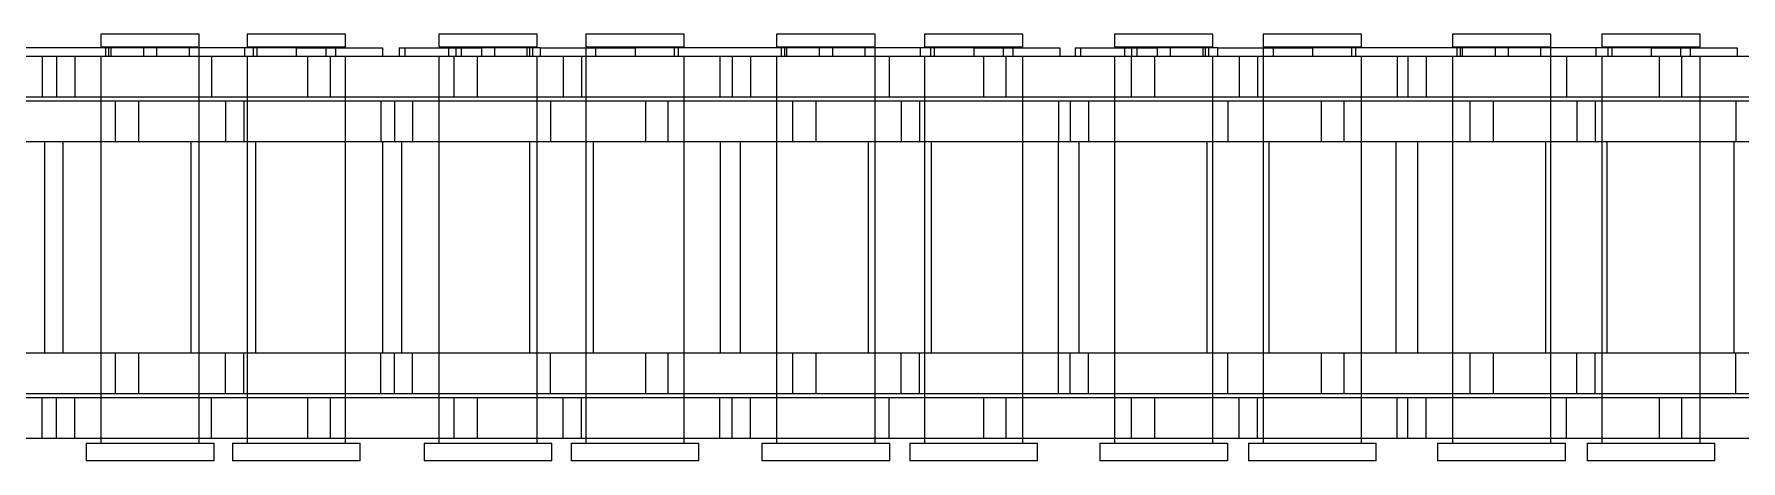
# Model space of a CAD drawing. Header units: metres. Extents: x 0 to 21025, y 0 to 14850.
# Drawn here: x 2212.8 to 2276.8, y 9293.4 to 9309.4 of the extents above; entities that cross this region are included whole.
import ezdxf

# ---------------------------------------------------------------- set-up
doc = ezdxf.new("R2010")
doc.units = ezdxf.units.M
doc.header["$LTSCALE"] = 25
doc.linetypes.add('HIDDEN2', pattern=[4.7625, 3.175, -1.5875])
doc.layers.add('ST1', color=7, linetype='HIDDEN2')

msp = doc.modelspace()

# ---------------------------------------------------------------- linework, layer by layer
at = {"layer": 'ST1'}
for p, q in [((2222.679, 9308.873), (2209.979, 9308.873)), ((2219.04, 9309.384), (2215.35, 9309.384)), ((2215.35, 9309.384), (2215.35, 9308.91)), ((2215.35, 9308.91), (2219.036, 9308.91)), ((2215.519, 9308.873), (2215.519, 9308.541)), ((2215.641, 9308.873), (2215.641, 9308.541)), ((2215.719, 9308.91), (2215.719, 9308.541)), ((2216.951, 9308.873), (2216.951, 9308.541)), ((2217.439, 9308.873), (2217.439, 9308.541)), ((2218.671, 9308.541), (2218.671, 9308.91)), ((2219.036, 9308.91), (2219.04, 9308.91)), ((2219.04, 9308.91), (2219.04, 9309.384)), ((2219.04, 9307.021), (2219.04, 9308.873)), ((2220.747, 9308.541), (2220.747, 9308.873)), ((2224.524, 9309.384), (2220.834, 9309.384)), ((2220.834, 9309.384), (2220.834, 9308.91)), ((2220.834, 9308.91), (2224.524, 9308.91)), ((2221.06, 9308.873), (2221.06, 9308.541)), ((2221.203, 9308.91), (2221.203, 9308.541)), ((2222.679, 9308.873), (2222.679, 9308.541)), ((2222.679, 9308.873), (2225.91, 9308.873)), ((2223.786, 9308.873), (2223.786, 9308.541)), ((2224.155, 9308.541), (2224.155, 9308.91)), ((2224.524, 9308.91), (2224.524, 9309.384)), ((2225.91, 9308.873), (2225.91, 9308.541)), ((2226.541, 9308.873), (2226.541, 9308.541)), ((2226.541, 9308.873), (2229.621, 9308.873)), ((2226.744, 9308.873), (2226.744, 9308.541)), ((2231.71, 9309.384), (2228.02, 9309.384)), ((2228.02, 9309.384), (2228.02, 9308.91)), ((2228.02, 9308.91), (2231.706, 9308.91)), ((2228.389, 9308.91), (2228.389, 9308.541)), ((2228.66, 9308.873), (2228.66, 9308.541)), ((2228.862, 9308.873), (2228.862, 9308.541)), ((2229.621, 9308.873), (2229.621, 9308.541)), ((2231.827, 9308.873), (2229.621, 9308.873)), ((2230.109, 9308.873), (2230.109, 9308.541)), ((2231.341, 9308.541), (2231.341, 9308.91)), ((2231.42, 9308.873), (2231.42, 9308.541)), ((2231.541, 9308.873), (2231.541, 9308.541)), ((2231.706, 9308.91), (2231.71, 9308.91)), ((2231.71, 9308.91), (2231.71, 9309.384)), ((2231.827, 9308.873), (2235.379, 9308.873)), ((2231.827, 9308.873), (2231.827, 9308.541)), ((2237.224, 9309.384), (2233.534, 9309.384)), ((2233.534, 9309.384), (2233.534, 9308.91)), ((2233.534, 9308.91), (2237.224, 9308.91)), ((2233.534, 9308.873), (2233.534, 9307.021)), ((2233.903, 9308.91), (2233.903, 9308.541)), ((2235.379, 9308.873), (2235.379, 9308.541)), ((2248.079, 9308.873), (2235.379, 9308.873)), ((2236.855, 9308.541), (2236.855, 9308.91)), ((2236.998, 9308.873), (2236.998, 9308.541)), ((2237.224, 9308.91), (2237.224, 9309.384)), ((2244.38, 9309.384), (2240.69, 9309.384)), ((2240.69, 9309.384), (2240.69, 9308.91)), ((2240.69, 9308.91), (2244.376, 9308.91)), ((2240.859, 9308.873), (2240.859, 9308.541)), ((2240.981, 9308.873), (2240.981, 9308.541)), ((2241.059, 9308.91), (2241.059, 9308.541)), ((2242.291, 9308.873), (2242.291, 9308.541)), ((2242.779, 9308.873), (2242.779, 9308.541)), ((2244.011, 9308.541), (2244.011, 9308.91)), ((2244.376, 9308.91), (2244.38, 9308.91)), ((2244.38, 9308.91), (2244.38, 9309.384)), ((2244.38, 9307.021), (2244.38, 9308.873)), ((2246.087, 9308.541), (2246.087, 9308.873)), ((2249.924, 9309.384), (2246.234, 9309.384)), ((2246.234, 9309.384), (2246.234, 9308.91)), ((2246.234, 9308.91), (2249.924, 9308.91)), ((2246.46, 9308.873), (2246.46, 9308.541)), ((2246.603, 9308.91), (2246.603, 9308.541)), ((2248.079, 9308.873), (2248.079, 9308.541)), ((2248.079, 9308.873), (2251.31, 9308.873)), ((2249.186, 9308.873), (2249.186, 9308.541)), ((2249.555, 9308.541), (2249.555, 9308.91)), ((2249.924, 9308.91), (2249.924, 9309.384)), ((2251.31, 9308.873), (2251.31, 9308.541)), ((2251.881, 9308.873), (2251.881, 9308.541)), ((2251.881, 9308.873), (2254.961, 9308.873)), ((2252.084, 9308.873), (2252.084, 9308.541)), ((2257.05, 9309.384), (2253.36, 9309.384)), ((2253.36, 9309.384), (2253.36, 9308.91)), ((2253.36, 9308.91), (2257.046, 9308.91)), ((2253.729, 9308.91), (2253.729, 9308.541)), ((2254, 9308.873), (2254, 9308.541)), ((2254.202, 9308.873), (2254.202, 9308.541)), ((2254.961, 9308.873), (2254.961, 9308.541)), ((2257.227, 9308.873), (2254.961, 9308.873)), ((2255.449, 9308.873), (2255.449, 9308.541)), ((2256.681, 9308.541), (2256.681, 9308.91)), ((2256.76, 9308.873), (2256.76, 9308.541)), ((2256.881, 9308.873), (2256.881, 9308.541)), ((2257.046, 9308.91), (2257.05, 9308.91)), ((2257.05, 9308.91), (2257.05, 9309.384)), ((2257.227, 9308.873), (2260.779, 9308.873)), ((2257.227, 9308.873), (2257.227, 9308.541)), ((2262.624, 9309.384), (2258.934, 9309.384)), ((2258.934, 9309.384), (2258.934, 9308.91)), ((2258.934, 9308.91), (2262.624, 9308.91)), ((2258.934, 9308.873), (2258.934, 9307.021)), ((2259.303, 9308.91), (2259.303, 9308.541)), ((2260.779, 9308.873), (2260.779, 9308.541)), ((2273.479, 9308.873), (2260.779, 9308.873)), ((2262.255, 9308.541), (2262.255, 9308.91)), ((2262.398, 9308.873), (2262.398, 9308.541)), ((2262.624, 9308.91), (2262.624, 9309.384)), ((2269.72, 9309.384), (2266.03, 9309.384)), ((2266.03, 9309.384), (2266.03, 9308.91)), ((2266.03, 9308.91), (2269.716, 9308.91)), ((2266.199, 9308.873), (2266.199, 9308.541)), ((2266.321, 9308.873), (2266.321, 9308.541)), ((2266.399, 9308.91), (2266.399, 9308.541)), ((2267.631, 9308.873), (2267.631, 9308.541)), ((2268.119, 9308.873), (2268.119, 9308.541)), ((2269.351, 9308.541), (2269.351, 9308.91)), ((2269.716, 9308.91), (2269.72, 9308.91)), ((2269.72, 9308.91), (2269.72, 9309.384)), ((2269.72, 9307.021), (2269.72, 9308.873)), ((2271.427, 9308.541), (2271.427, 9308.873)), ((2275.324, 9309.384), (2271.634, 9309.384)), ((2271.634, 9309.384), (2271.634, 9308.91)), ((2271.634, 9308.91), (2275.324, 9308.91)), ((2271.86, 9308.873), (2271.86, 9308.541)), ((2272.003, 9308.91), (2272.003, 9308.541)), ((2273.479, 9308.873), (2273.479, 9308.541)), ((2273.479, 9308.873), (2276.71, 9308.873)), ((2274.586, 9308.873), (2274.586, 9308.541)), ((2274.955, 9308.541), (2274.955, 9308.91)), ((2275.324, 9308.91), (2275.324, 9309.384)), ((2276.71, 9308.873), (2276.71, 9308.541)), ((2213.154, 9308.541), (2204.059, 9308.541)), ((2213.154, 9308.541), (2213.154, 9307.021)), ((2219.504, 9308.541), (2213.154, 9308.541)), ((2213.685, 9308.541), (2213.685, 9307.021)), ((2214.371, 9308.541), (2214.371, 9307.021)), ((2215.35, 9308.541), (2215.35, 9307.021)), ((2215.35, 9308.541), (2215.35, 9294.042)), ((2219.04, 9294.042), (2219.04, 9308.541)), ((2219.504, 9308.541), (2219.504, 9307.021)), ((2228.599, 9308.541), (2219.504, 9308.541)), ((2220.834, 9308.541), (2220.834, 9307.021)), ((2220.834, 9308.541), (2220.834, 9294.042)), ((2223.115, 9307.021), (2223.115, 9308.541)), ((2223.945, 9308.541), (2223.945, 9307.021)), ((2224.524, 9307.021), (2224.524, 9308.541)), ((2224.524, 9294.042), (2224.524, 9308.541)), ((2228.02, 9308.541), (2228.02, 9307.021)), ((2228.02, 9308.541), (2228.02, 9294.042)), ((2229.459, 9308.541), (2228.599, 9308.541)), ((2228.599, 9307.021), (2228.599, 9308.541)), ((2238.554, 9308.541), (2229.459, 9308.541)), ((2229.459, 9308.541), (2229.459, 9307.021)), ((2231.71, 9307.021), (2231.71, 9308.541)), ((2231.71, 9294.042), (2231.71, 9308.541)), ((2232.69, 9308.541), (2232.69, 9307.021)), ((2233.376, 9308.541), (2233.376, 9307.021)), ((2233.534, 9308.541), (2233.534, 9294.042)), ((2237.224, 9307.021), (2237.224, 9308.541)), ((2237.224, 9294.042), (2237.224, 9308.541)), ((2238.554, 9308.541), (2238.554, 9307.021)), ((2244.904, 9308.541), (2238.554, 9308.541)), ((2239.025, 9308.541), (2239.025, 9307.021)), ((2239.711, 9308.541), (2239.711, 9307.021)), ((2240.69, 9308.541), (2240.69, 9307.021)), ((2240.69, 9308.541), (2240.69, 9294.042)), ((2244.38, 9294.042), (2244.38, 9308.541)), ((2244.904, 9308.541), (2244.904, 9307.021)), ((2253.999, 9308.541), (2244.904, 9308.541)), ((2246.234, 9308.541), (2246.234, 9307.021)), ((2246.234, 9308.541), (2246.234, 9294.042)), ((2248.455, 9307.021), (2248.455, 9308.541)), ((2249.285, 9308.541), (2249.285, 9307.021)), ((2249.924, 9307.021), (2249.924, 9308.541)), ((2249.924, 9294.042), (2249.924, 9308.541)), ((2253.36, 9308.541), (2253.36, 9307.021)), ((2253.36, 9308.541), (2253.36, 9294.042)), ((2254.859, 9308.541), (2253.999, 9308.541)), ((2253.999, 9307.021), (2253.999, 9308.541)), ((2263.954, 9308.541), (2254.859, 9308.541)), ((2254.859, 9308.541), (2254.859, 9307.021)), ((2257.05, 9307.021), (2257.05, 9308.541)), ((2257.05, 9294.042), (2257.05, 9308.541)), ((2258.03, 9308.541), (2258.03, 9307.021)), ((2258.716, 9308.541), (2258.716, 9307.021)), ((2258.934, 9308.541), (2258.934, 9294.042)), ((2262.624, 9307.021), (2262.624, 9308.541)), ((2262.624, 9294.042), (2262.624, 9308.541)), ((2263.954, 9308.541), (2263.954, 9307.021)), ((2270.304, 9308.541), (2263.954, 9308.541)), ((2264.365, 9308.541), (2264.365, 9307.021)), ((2265.051, 9308.541), (2265.051, 9307.021)), ((2266.03, 9308.541), (2266.03, 9307.021)), ((2266.03, 9308.541), (2266.03, 9294.042)), ((2269.72, 9294.042), (2269.72, 9308.541)), ((2270.304, 9308.541), (2270.304, 9307.021)), ((2279.399, 9308.541), (2270.304, 9308.541)), ((2271.634, 9308.541), (2271.634, 9307.021)), ((2271.634, 9308.541), (2271.634, 9294.042)), ((2273.795, 9307.021), (2273.795, 9308.541)), ((2274.625, 9308.541), (2274.625, 9307.021)), ((2275.324, 9307.021), (2275.324, 9308.541)), ((2275.324, 9294.042), (2275.324, 9308.541)), ((2213.154, 9307.021), (2204.059, 9307.021)), ((2219.504, 9307.021), (2213.154, 9307.021)), ((2228.599, 9307.021), (2219.504, 9307.021)), ((2229.459, 9307.021), (2228.599, 9307.021)), ((2238.554, 9307.021), (2229.459, 9307.021)), ((2244.904, 9307.021), (2238.554, 9307.021)), ((2253.999, 9307.021), (2244.904, 9307.021)), ((2254.859, 9307.021), (2253.999, 9307.021)), ((2263.954, 9307.021), (2254.859, 9307.021)), ((2270.304, 9307.021), (2263.954, 9307.021)), ((2279.399, 9307.021), (2270.304, 9307.021)), ((2215.899, 9306.869), (2206.804, 9306.869)), ((2215.35, 9306.869), (2215.35, 9305.349)), ((2216.759, 9306.869), (2215.899, 9306.869)), ((2215.899, 9305.349), (2215.899, 9306.869)), ((2225.854, 9306.869), (2216.759, 9306.869)), ((2216.759, 9306.869), (2216.759, 9305.349)), ((2219.04, 9305.349), (2219.04, 9306.869)), ((2220.02, 9306.869), (2220.02, 9305.349)), ((2220.706, 9306.869), (2220.706, 9305.349)), ((2220.834, 9306.869), (2220.834, 9305.349)), ((2224.524, 9305.349), (2224.524, 9306.869)), ((2225.854, 9306.869), (2225.854, 9305.349)), ((2232.204, 9306.869), (2225.854, 9306.869)), ((2226.355, 9306.869), (2226.355, 9305.349)), ((2227.041, 9306.869), (2227.041, 9305.349)), ((2228.02, 9306.869), (2228.02, 9305.349)), ((2231.71, 9305.349), (2231.71, 9306.869)), ((2232.204, 9306.869), (2232.204, 9305.349)), ((2241.299, 9306.869), (2232.204, 9306.869)), ((2233.534, 9306.869), (2233.534, 9305.349)), ((2235.785, 9305.349), (2235.785, 9306.869)), ((2236.615, 9306.869), (2236.615, 9305.349)), ((2237.224, 9305.349), (2237.224, 9306.869)), ((2240.69, 9306.869), (2240.69, 9305.349)), ((2242.159, 9306.869), (2241.299, 9306.869)), ((2241.299, 9305.349), (2241.299, 9306.869)), ((2251.254, 9306.869), (2242.159, 9306.869)), ((2242.159, 9306.869), (2242.159, 9305.349)), ((2244.38, 9305.349), (2244.38, 9306.869)), ((2245.36, 9306.869), (2245.36, 9305.349)), ((2246.046, 9306.869), (2246.046, 9305.349)), ((2246.234, 9306.869), (2246.234, 9305.349)), ((2249.924, 9305.349), (2249.924, 9306.869)), ((2251.254, 9306.869), (2251.254, 9305.349)), ((2257.604, 9306.869), (2251.254, 9306.869)), ((2251.695, 9306.869), (2251.695, 9305.349)), ((2252.381, 9306.869), (2252.381, 9305.349)), ((2253.36, 9306.869), (2253.36, 9305.349)), ((2257.05, 9305.349), (2257.05, 9306.869)), ((2257.604, 9306.869), (2257.604, 9305.349)), ((2266.699, 9306.869), (2257.604, 9306.869)), ((2258.934, 9306.869), (2258.934, 9305.349)), ((2261.125, 9305.349), (2261.125, 9306.869)), ((2261.955, 9306.869), (2261.955, 9305.349)), ((2262.624, 9305.349), (2262.624, 9306.869)), ((2266.03, 9306.869), (2266.03, 9305.349)), ((2267.559, 9306.869), (2266.699, 9306.869)), ((2266.699, 9305.349), (2266.699, 9306.869)), ((2276.654, 9306.869), (2267.559, 9306.869)), ((2267.559, 9306.869), (2267.559, 9305.349)), ((2269.72, 9305.349), (2269.72, 9306.869)), ((2270.7, 9306.869), (2270.7, 9305.349)), ((2271.386, 9306.869), (2271.386, 9305.349)), ((2271.634, 9306.869), (2271.634, 9305.349)), ((2275.324, 9305.349), (2275.324, 9306.869)), ((2276.654, 9306.869), (2276.654, 9305.349)), ((2283.004, 9306.869), (2276.654, 9306.869)), ((2215.899, 9305.349), (2206.804, 9305.349)), ((2213.235, 9305.349), (2213.235, 9297.419)), ((2213.939, 9297.419), (2213.939, 9305.349)), ((2215.35, 9305.349), (2215.35, 9297.419)), ((2216.759, 9305.349), (2215.899, 9305.349)), ((2225.854, 9305.349), (2216.759, 9305.349)), ((2218.719, 9305.349), (2218.719, 9297.419)), ((2219.04, 9297.419), (2219.04, 9305.349)), ((2220.834, 9305.349), (2220.834, 9297.419)), ((2221.155, 9297.419), (2221.155, 9305.349)), ((2224.524, 9297.419), (2224.524, 9305.349)), ((2232.204, 9305.349), (2225.854, 9305.349)), ((2225.905, 9305.349), (2225.905, 9297.419)), ((2226.639, 9297.419), (2226.639, 9305.349)), ((2228.02, 9305.349), (2228.02, 9297.419)), ((2231.419, 9305.349), (2231.419, 9297.419)), ((2231.71, 9297.419), (2231.71, 9305.349)), ((2241.299, 9305.349), (2232.204, 9305.349)), ((2233.534, 9305.349), (2233.534, 9297.419)), ((2233.825, 9297.419), (2233.825, 9305.349)), ((2237.224, 9297.419), (2237.224, 9305.349)), ((2238.575, 9305.349), (2238.575, 9297.419)), ((2239.339, 9297.419), (2239.339, 9305.349)), ((2240.69, 9305.349), (2240.69, 9297.419)), ((2242.159, 9305.349), (2241.299, 9305.349)), ((2251.254, 9305.349), (2242.159, 9305.349)), ((2244.119, 9305.349), (2244.119, 9297.419)), ((2244.38, 9297.419), (2244.38, 9305.349)), ((2246.234, 9305.349), (2246.234, 9297.419)), ((2246.495, 9297.419), (2246.495, 9305.349)), ((2249.924, 9297.419), (2249.924, 9305.349)), ((2251.245, 9305.349), (2251.245, 9297.419)), ((2257.604, 9305.349), (2251.254, 9305.349)), ((2252.039, 9297.419), (2252.039, 9305.349)), ((2253.36, 9305.349), (2253.36, 9297.419)), ((2256.819, 9305.349), (2256.819, 9297.419)), ((2257.05, 9297.419), (2257.05, 9305.349)), ((2266.699, 9305.349), (2257.604, 9305.349)), ((2258.934, 9305.349), (2258.934, 9297.419)), ((2259.165, 9297.419), (2259.165, 9305.349)), ((2262.624, 9297.419), (2262.624, 9305.349)), ((2263.915, 9305.349), (2263.915, 9297.419)), ((2264.739, 9297.419), (2264.739, 9305.349)), ((2266.03, 9305.349), (2266.03, 9297.419)), ((2267.559, 9305.349), (2266.699, 9305.349)), ((2276.654, 9305.349), (2267.559, 9305.349)), ((2269.519, 9305.349), (2269.519, 9297.419)), ((2269.72, 9297.419), (2269.72, 9305.349)), ((2271.634, 9305.349), (2271.634, 9297.419)), ((2271.835, 9297.419), (2271.835, 9305.349)), ((2275.324, 9297.419), (2275.324, 9305.349)), ((2276.585, 9305.349), (2276.585, 9297.419)), ((2283.004, 9305.349), (2276.654, 9305.349)), ((2215.899, 9297.419), (2206.804, 9297.419)), ((2215.35, 9297.419), (2215.35, 9295.899)), ((2216.759, 9297.419), (2215.899, 9297.419)), ((2215.899, 9295.899), (2215.899, 9297.419)), ((2225.854, 9297.419), (2216.759, 9297.419)), ((2216.759, 9297.419), (2216.759, 9295.899)), ((2219.04, 9295.899), (2219.04, 9297.419)), ((2220.02, 9295.899), (2220.02, 9297.419)), ((2220.706, 9295.899), (2220.706, 9297.419)), ((2220.834, 9297.419), (2220.834, 9295.899)), ((2224.524, 9295.899), (2224.524, 9297.419)), ((2225.854, 9295.899), (2225.854, 9297.419)), ((2232.204, 9297.419), (2225.854, 9297.419)), ((2226.355, 9295.899), (2226.355, 9297.419)), ((2227.041, 9295.899), (2227.041, 9297.419)), ((2228.02, 9297.419), (2228.02, 9295.899)), ((2231.71, 9295.899), (2231.71, 9297.419)), ((2232.204, 9295.899), (2232.204, 9297.419)), ((2241.299, 9297.419), (2232.204, 9297.419)), ((2233.534, 9297.419), (2233.534, 9295.899)), ((2235.785, 9295.899), (2235.785, 9297.419)), ((2236.615, 9297.419), (2236.615, 9295.899)), ((2237.224, 9295.899), (2237.224, 9297.419)), ((2240.69, 9297.419), (2240.69, 9295.899)), ((2242.159, 9297.419), (2241.299, 9297.419)), ((2241.299, 9295.899), (2241.299, 9297.419)), ((2251.254, 9297.419), (2242.159, 9297.419)), ((2242.159, 9297.419), (2242.159, 9295.899)), ((2244.38, 9295.899), (2244.38, 9297.419)), ((2245.36, 9295.899), (2245.36, 9297.419)), ((2246.046, 9295.899), (2246.046, 9297.419)), ((2246.234, 9297.419), (2246.234, 9295.899)), ((2249.924, 9295.899), (2249.924, 9297.419)), ((2251.254, 9295.899), (2251.254, 9297.419)), ((2257.604, 9297.419), (2251.254, 9297.419)), ((2251.695, 9295.899), (2251.695, 9297.419)), ((2252.381, 9295.899), (2252.381, 9297.419)), ((2253.36, 9297.419), (2253.36, 9295.899)), ((2257.05, 9295.899), (2257.05, 9297.419)), ((2257.604, 9295.899), (2257.604, 9297.419)), ((2266.699, 9297.419), (2257.604, 9297.419)), ((2258.934, 9297.419), (2258.934, 9295.899)), ((2261.125, 9295.899), (2261.125, 9297.419)), ((2261.955, 9297.419), (2261.955, 9295.899)), ((2262.624, 9295.899), (2262.624, 9297.419)), ((2266.03, 9297.419), (2266.03, 9295.899)), ((2267.559, 9297.419), (2266.699, 9297.419)), ((2266.699, 9295.899), (2266.699, 9297.419)), ((2276.654, 9297.419), (2267.559, 9297.419)), ((2267.559, 9297.419), (2267.559, 9295.899)), ((2269.72, 9295.899), (2269.72, 9297.419)), ((2270.7, 9295.899), (2270.7, 9297.419)), ((2271.386, 9295.899), (2271.386, 9297.419)), ((2271.634, 9297.419), (2271.634, 9295.899)), ((2275.324, 9295.899), (2275.324, 9297.419)), ((2276.654, 9295.899), (2276.654, 9297.419)), ((2283.004, 9297.419), (2276.654, 9297.419)), ((2213.154, 9295.747), (2204.059, 9295.747)), ((2215.899, 9295.899), (2206.804, 9295.899)), ((2213.154, 9294.227), (2213.154, 9295.747)), ((2219.504, 9295.747), (2213.154, 9295.747)), ((2213.685, 9294.227), (2213.685, 9295.747)), ((2214.371, 9294.227), (2214.371, 9295.747)), ((2215.35, 9295.747), (2215.35, 9294.227)), ((2216.759, 9295.899), (2215.899, 9295.899)), ((2225.854, 9295.899), (2216.759, 9295.899)), ((2219.04, 9294.227), (2219.04, 9295.747)), ((2219.504, 9294.227), (2219.504, 9295.747)), ((2228.599, 9295.747), (2219.504, 9295.747)), ((2220.834, 9295.747), (2220.834, 9294.227)), ((2223.115, 9294.227), (2223.115, 9295.747)), ((2223.945, 9295.747), (2223.945, 9294.227)), ((2224.524, 9294.227), (2224.524, 9295.747)), ((2232.204, 9295.899), (2225.854, 9295.899)), ((2228.02, 9295.747), (2228.02, 9294.227)), ((2229.459, 9295.747), (2228.599, 9295.747)), ((2228.599, 9294.227), (2228.599, 9295.747)), ((2238.554, 9295.747), (2229.459, 9295.747)), ((2229.459, 9295.747), (2229.459, 9294.227)), ((2231.71, 9294.227), (2231.71, 9295.747)), ((2241.299, 9295.899), (2232.204, 9295.899)), ((2232.69, 9294.227), (2232.69, 9295.747)), ((2233.376, 9294.227), (2233.376, 9295.747)), ((2233.534, 9295.747), (2233.534, 9294.227)), ((2237.224, 9294.227), (2237.224, 9295.747)), ((2238.554, 9294.227), (2238.554, 9295.747)), ((2244.904, 9295.747), (2238.554, 9295.747)), ((2239.025, 9294.227), (2239.025, 9295.747)), ((2239.711, 9294.227), (2239.711, 9295.747)), ((2240.69, 9295.747), (2240.69, 9294.227)), ((2242.159, 9295.899), (2241.299, 9295.899)), ((2251.254, 9295.899), (2242.159, 9295.899)), ((2244.38, 9294.227), (2244.38, 9295.747)), ((2244.904, 9294.227), (2244.904, 9295.747)), ((2253.999, 9295.747), (2244.904, 9295.747)), ((2246.234, 9295.747), (2246.234, 9294.227)), ((2248.455, 9294.227), (2248.455, 9295.747)), ((2249.285, 9295.747), (2249.285, 9294.227)), ((2249.924, 9294.227), (2249.924, 9295.747)), ((2257.604, 9295.899), (2251.254, 9295.899)), ((2253.36, 9295.747), (2253.36, 9294.227)), ((2254.859, 9295.747), (2253.999, 9295.747)), ((2253.999, 9294.227), (2253.999, 9295.747)), ((2263.954, 9295.747), (2254.859, 9295.747)), ((2254.859, 9295.747), (2254.859, 9294.227)), ((2257.05, 9294.227), (2257.05, 9295.747)), ((2266.699, 9295.899), (2257.604, 9295.899)), ((2258.03, 9294.227), (2258.03, 9295.747)), ((2258.716, 9294.227), (2258.716, 9295.747)), ((2258.934, 9295.747), (2258.934, 9294.227)), ((2262.624, 9294.227), (2262.624, 9295.747)), ((2263.954, 9294.227), (2263.954, 9295.747)), ((2270.304, 9295.747), (2263.954, 9295.747)), ((2264.365, 9294.227), (2264.365, 9295.747)), ((2265.051, 9294.227), (2265.051, 9295.747)), ((2266.03, 9295.747), (2266.03, 9294.227)), ((2267.559, 9295.899), (2266.699, 9295.899)), ((2276.654, 9295.899), (2267.559, 9295.899)), ((2269.72, 9294.227), (2269.72, 9295.747)), ((2270.304, 9294.227), (2270.304, 9295.747)), ((2279.399, 9295.747), (2270.304, 9295.747)), ((2271.634, 9295.747), (2271.634, 9294.227)), ((2273.795, 9294.227), (2273.795, 9295.747)), ((2274.625, 9295.747), (2274.625, 9294.227)), ((2275.324, 9294.227), (2275.324, 9295.747)), ((2283.004, 9295.899), (2276.654, 9295.899)), ((2213.154, 9294.227), (2204.059, 9294.227)), ((2219.504, 9294.227), (2213.154, 9294.227)), ((2228.599, 9294.227), (2219.504, 9294.227)), ((2229.459, 9294.227), (2228.599, 9294.227)), ((2238.554, 9294.227), (2229.459, 9294.227)), ((2244.904, 9294.227), (2238.554, 9294.227)), ((2253.999, 9294.227), (2244.904, 9294.227)), ((2254.859, 9294.227), (2253.999, 9294.227)), ((2263.954, 9294.227), (2254.859, 9294.227)), ((2270.304, 9294.227), (2263.954, 9294.227)), ((2279.399, 9294.227), (2270.304, 9294.227)), ((2214.797, 9294.042), (2219.594, 9294.042)), ((2214.797, 9294.042), (2214.797, 9293.384)), ((2219.594, 9293.384), (2219.594, 9294.042)), ((2220.28, 9294.042), (2225.077, 9294.042)), ((2220.28, 9294.042), (2220.28, 9293.384)), ((2225.077, 9293.384), (2225.077, 9294.042)), ((2227.467, 9294.042), (2232.264, 9294.042)), ((2227.467, 9294.042), (2227.467, 9293.384)), ((2232.264, 9293.384), (2232.264, 9294.042)), ((2232.98, 9294.042), (2237.777, 9294.042)), ((2232.98, 9294.042), (2232.98, 9293.384)), ((2237.777, 9293.384), (2237.777, 9294.042)), ((2240.137, 9294.042), (2244.934, 9294.042)), ((2240.137, 9294.042), (2240.137, 9293.384)), ((2244.934, 9293.384), (2244.934, 9294.042)), ((2245.68, 9294.042), (2250.477, 9294.042)), ((2245.68, 9294.042), (2245.68, 9293.384)), ((2250.477, 9293.384), (2250.477, 9294.042)), ((2252.807, 9294.042), (2257.604, 9294.042)), ((2252.807, 9294.042), (2252.807, 9293.384)), ((2257.604, 9293.384), (2257.604, 9294.042)), ((2258.38, 9294.042), (2263.177, 9294.042)), ((2258.38, 9294.042), (2258.38, 9293.384)), ((2263.177, 9293.384), (2263.177, 9294.042)), ((2265.477, 9294.042), (2270.274, 9294.042)), ((2265.477, 9294.042), (2265.477, 9293.384)), ((2270.274, 9293.384), (2270.274, 9294.042)), ((2271.08, 9294.042), (2275.877, 9294.042)), ((2271.08, 9294.042), (2271.08, 9293.384)), ((2275.877, 9293.384), (2275.877, 9294.042)), ((2219.594, 9293.384), (2214.797, 9293.384)), ((2225.077, 9293.384), (2220.28, 9293.384)), ((2232.264, 9293.384), (2227.467, 9293.384)), ((2237.777, 9293.384), (2232.98, 9293.384)), ((2244.934, 9293.384), (2240.137, 9293.384)), ((2250.477, 9293.384), (2245.68, 9293.384)), ((2257.604, 9293.384), (2252.807, 9293.384)), ((2263.177, 9293.384), (2258.38, 9293.384)), ((2270.274, 9293.384), (2265.477, 9293.384)), ((2275.877, 9293.384), (2271.08, 9293.384))]:
    msp.add_line(p, q, dxfattribs=at)

doc.saveas('drawing.dxf')
